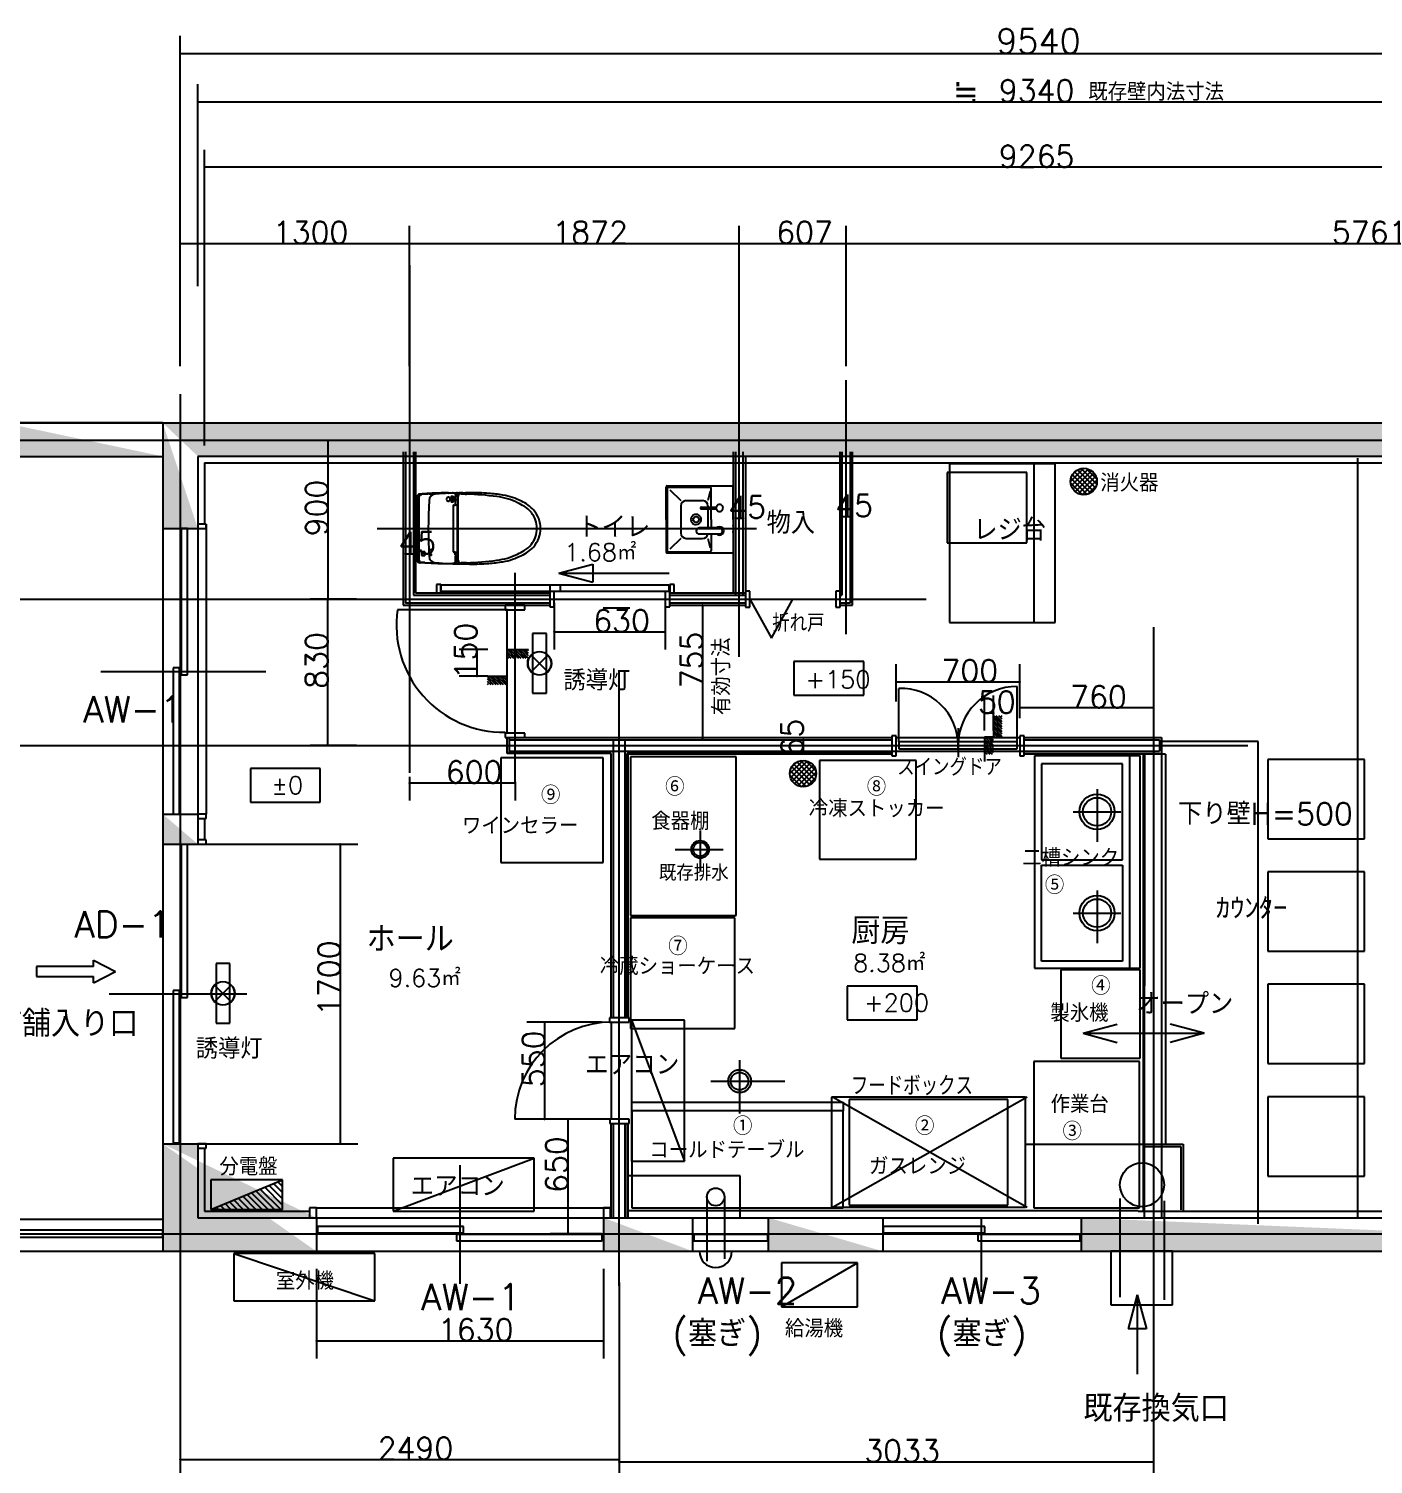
# Model space of a CAD drawing. Extents: x -22351 to 30820, y -9 to 16424.
# Drawn here: x 6599 to 14229, y 5589 to 13733 of the extents above; entities that cross this region are included whole.
import ezdxf

# ---------------------------------------------------------------- set-up
doc = ezdxf.new("R2010")
doc.units = 0
doc.header["$LTSCALE"] = 50
doc.header["$MEASUREMENT"] = 0
doc.layers.get('0').update_dxf_attribs({"linetype": 'CONTINUOUS'})
doc.styles.get("Standard").update_dxf_attribs({"font": 'txt', "bigfont": 'bigfont.shx'})

msp = doc.modelspace()

# ---------------------------------------------------------------- linework, layer by layer
at = {"linetype": 'ByBlock'}
for p, q in [((7459, 11894), (7459, 13693.4)), ((7459, 13593.4), (16999, 13593.4)), ((7559, 12273), (7559, 13419)), ((7559, 13319), (16899, 13319)), ((7596.5, 11369.8), (7596.5, 13047)), ((16861.5, 12947), (7596.5, 12947)), ((7459, 11819.8), (7459, 12615.5)), ((8759, 11819.8), (8759, 12615.5)), ((8759, 11819.8), (8759, 12615.5)), ((10631, 11819.8), (10631, 12615.5)), ((10631, 11819.8), (10631, 12615.5)), ((11238, 11819.8), (11238, 12615.5)), ((11238, 11819.8), (11238, 12615.5)), ((7459, 12515.5), (8759, 12515.5)), ((8759, 12515.5), (10631, 12515.5)), ((10631, 12515.5), (11238, 12515.5)), ((11238, 12515.5), (16999, 12515.5)), ((8759, 12391.1), (8759, 9511.6)), ((10631, 10170), (10631, 12413.9)), ((11238, 10298.9), (11238, 11739.1)), ((7459, 11660.7), (7459, 6157.9)), ((7359, 11497.3), (6459, 11497.3)), ((6459, 11497.3), (17099, 11497.3)), ((7359, 11497.3), (7359, 9107.3)), ((19145, 11397.3), (4500, 11397.3)), ((8295.3, 11397.3), (8295.3, 10497.3)), ((8724, 11332.3), (8724, 10462.3)), ((8736.5, 11332.3), (8736.5, 10474.8)), ((8781.5, 11332.3), (8781.5, 10519.3)), ((8794, 11332.3), (8794, 10532.3)), ((10596, 11332.3), (10596, 10532.3)), ((10608.5, 11332.3), (10608.5, 10519.8)), ((10653.5, 10519.8), (10653.5, 11332.3)), ((11203, 10532.3), (11203, 11332.3)), ((11215.5, 10519.8), (11215.5, 11332.3)), ((11260.5, 11332.3), (11260.5, 10474.8)), ((11273, 10462.3), (11273, 11332.3)), ((6459, 11307.3), (7359, 11307.3)), ((16899, 11307.3), (7559, 11307.3)), ((7559, 11307.3), (7559, 9107.3)), ((7596.5, 11269.8), (16861.5, 11269.8)), ((7596.5, 11269.8), (7596.5, 10923.2)), ((10666, 11309.2), (10666, 10532.3)), ((12423, 11264.4), (11823, 11264.4)), ((11823, 11264.4), (11823, 10364.4)), ((12303, 11264.4), (12303, 10364.4)), ((12423, 10364.4), (12423, 11264.4)), ((12510.6, 11164.3), (12585.7, 11239.4)), ((14138.9, 11297.3), (14138.9, 6987.3)), ((12263.4, 11216.6), (11810.1, 11216.6)), ((11810.1, 11216.6), (11810.1, 10816.6)), ((12263.4, 10816.6), (12263.4, 11216.6)), ((12604.1, 11091.7), (12512.9, 11182.9)), ((12514.6, 11140), (12609.9, 11235.3)), ((12624, 11100), (12521.2, 11202.9)), ((12521.6, 11203.6), (12546.3, 11228.3)), ((12524.2, 11121.3), (12628.6, 11225.8)), ((12639.8, 11112.6), (12533.7, 11218.6)), ((12537.7, 11106.6), (12643.3, 11212.2)), ((12651.7, 11129), (12550.1, 11230.5)), ((12555.2, 11095.8), (12654.1, 11194.7)), ((12659.1, 11149.8), (12571, 11238)), ((12577.5, 11089.8), (12660.1, 11172.4)), ((12659.3, 11177.9), (12599, 11238.2)), ((8803.5, 11078.6), (8803.5, 11042)), ((8816.4, 11093.4), (8817.5, 11093.5)), ((8823.9, 11091.8), (8825.7, 11091.3)), ((8900.4, 11094.2), (8829.9, 11091.2)), ((8871.9, 11096.9), (8871.9, 11094.9)), ((8872.2, 11094.8), (8872.2, 11096.4)), ((8900.4, 11094.2), (8907.7, 11094.5)), ((8907.7, 11094.5), (8927, 11095.7)), ((8981.6, 11099.3), (8981.6, 11100.1)), ((8981.9, 11100.7), (9001.5, 11100.9)), ((8981.9, 11100.7), (8981.9, 11099.4)), ((8995.2, 11077.7), (8995.2, 11051.3)), ((9007.2, 11079.1), (8996.6, 11079.1)), ((9001.9, 11100.4), (9001.9, 11100.2)), ((9002.1, 11100.2), (9002.1, 11100.7)), ((9002.6, 11100.9), (9004.1, 11100.9)), ((9006.9, 11100.2), (9003.4, 11100.2)), ((9004.1, 11100.9), (9009.4, 11101)), ((9006.9, 11100.2), (9028.8, 11100.2)), ((9008.6, 11051.3), (9008.6, 11077.7)), ((9009.4, 11101), (9017.9, 11101)), ((9017.9, 11101), (9021, 11101)), ((9030.8, 11088.4), (9018.4, 11088.6)), ((9018.4, 11064.5), (9018.4, 11079.5)), ((9021, 11101), (9029.4, 11101)), ((9025.2, 11082), (9031.4, 11082.2)), ((9029.4, 11101), (9032.5, 11101)), ((9031.2, 11100.4), (9036.8, 11100.5)), ((9031.3, 11080.1), (9031.3, 11081.3)), ((9031.3, 11064.2), (9031.3, 11080.1)), ((9032.5, 11101), (9040.9, 11101)), ((9034.9, 10717), (9034.9, 11080.1)), ((9049.4, 11100.6), (9039.6, 11100.4)), ((9044, 11101), (9040.9, 11101)), ((9044, 11101), (9052.4, 11101)), ((9049.4, 11100.6), (9066.9, 11100.8)), ((9062.9, 11101), (9052.4, 11101)), ((9062.9, 11101), (9078, 11101)), ((9066.9, 11100.8), (9076.6, 11100.8)), ((9100.7, 11101), (9076.6, 11100.8)), ((10216, 10949.1), (10216, 11133.1)), ((10222, 11139.1), (10386, 11139.1)), ((10222, 11127.6), (10222, 10949.1)), ((10227.5, 11133.1), (10386, 11133.1)), ((10237, 11118.2), (10299.6, 11056.1)), ((10386, 11139.1), (10596, 11139.1)), ((10386, 11133.1), (10465.5, 11133.1)), ((10465.5, 11109.6), (10453, 11056.1)), ((10471, 11019.4), (10471, 11127.6)), ((10596, 10949.1), (10596, 11139.1)), ((12577.7, 11089.8), (12511, 11156.5)), ((12609.2, 11093.2), (12656.7, 11140.7)), ((8803.5, 11028), (8803.5, 10718.5)), ((8804.2, 11040), (8805.2, 11040)), ((8805.2, 11030), (8804.2, 11030)), ((8813.2, 11076.3), (8813.2, 10720.8)), ((8996.6, 11049.9), (9007.2, 11049.9)), ((9008.7, 10765.9), (9008.7, 11029.7)), ((9010.2, 11031.2), (9019.2, 11031.2)), ((9018.4, 11061.5), (9018.4, 11057.5)), ((9020.3, 11053.3), (9019.2, 11031.2)), ((9025.7, 11031.2), (9019.2, 11031.2)), ((9019.4, 11056.5), (9019.6, 11056.5)), ((9019.7, 11062.1), (9021.8, 11062.1)), ((9020.5, 11040), (9020.5, 11053.5)), ((9020.6, 11063.1), (9020.9, 11063)), ((9021.4, 11039.5), (9021, 11039.5)), ((9021.2, 11063), (9023.3, 11063)), ((9021.8, 11062.1), (9026.2, 11062.2)), ((9022, 11033), (9022, 11039)), ((9022.7, 11032.5), (9029.1, 11032.4)), ((9023.3, 11063), (9024.5, 11063)), ((9024.2, 11063.1), (9024.9, 11063.1)), ((9024.5, 11062.1), (9024.5, 11063.1)), ((9024.9, 11063.1), (9026.2, 11063.1)), ((9025.7, 11032.4), (9025.7, 11031)), ((9026.6, 11031), (9026, 11031)), ((9026.2, 11063.1), (9029.8, 11063.1)), ((9030.4, 11062.2), (9026.2, 11062.2)), ((9029.3, 11031), (9026.6, 11031)), ((9030.1, 11032.4), (9029.1, 11032.4)), ((9031.9, 11031), (9029.3, 11031)), ((9029.8, 11063.1), (9031.1, 11063.1)), ((9031.9, 10765.2), (9031.9, 11030.4)), ((10299.6, 11026.1), (10299.6, 10949.1)), ((10329.6, 11056.1), (10386, 11056.1)), ((10386, 11056.1), (10423, 11056.1)), ((10410, 11015.5), (10409.9, 11014.1)), ((10409.9, 11014.1), (10410, 11012.8)), ((10410.5, 11016.8), (10410, 11015.5)), ((10410, 11012.8), (10410.5, 11011.5)), ((10411.1, 11017.8), (10410.5, 11016.8)), ((10410.5, 11011.5), (10411.1, 11010.4)), ((10412, 11018.7), (10411.1, 11017.8)), ((10411.1, 11010.4), (10412, 11009.6)), ((10413.1, 11019.2), (10412, 11018.7)), ((10412, 11009.6), (10413.1, 11009.1)), ((10414.2, 11019.4), (10413.1, 11019.2)), ((10413.1, 11009.1), (10414.2, 11008.9)), ((10414.2, 11019.4), (10489.5, 11019.4)), ((10414.2, 11008.9), (10489.5, 11008.9)), ((10453, 11026.1), (10453, 11019.4)), ((10453, 11008.9), (10453, 10949.1)), ((10471, 10949.1), (10471, 11008.9)), ((10489.5, 11019.4), (10499.6, 11019.4)), ((10489.5, 11008.9), (10499.6, 11008.9)), ((7606.5, 10923.2), (7559, 10923.2)), ((7559, 10923.2), (7559, 10898.2)), ((7606.5, 10898.2), (7606.5, 10923.2)), ((7606.5, 10923.2), (7606.5, 9277.1)), ((8794, 10929.3), (8794, 10822.4)), ((10216, 10949.1), (10216, 10765.1)), ((10222, 10949.1), (10222, 10770.6)), ((10299.6, 10949.1), (10299.6, 10872.1)), ((10453, 10949.1), (10453, 10901.1)), ((10471, 10949.1), (10471, 10901.1)), ((10598.4, 10915), (10593.6, 10910.3)), ((10598.4, 10910.3), (10593.6, 10915)), ((10596, 10949.1), (10596, 10759.1)), ((10608.5, 10957.4), (10653.5, 10957.4)), ((11215.5, 10965.7), (11260.5, 10965.7)), ((7359, 10897.3), (7559, 10897.3)), ((7499, 10897.3), (7464, 10897.3)), ((7464, 10897.3), (7464, 10067.3)), ((7499, 10067.3), (7499, 10897.3)), ((7559, 10898.2), (7606.5, 10898.2)), ((8577, 10898.5), (10729.3, 10898.5)), ((8772.1, 10898.5), (9194.3, 10898.5)), ((10299.6, 10842.1), (10237, 10780)), ((10329.6, 10842.1), (10386, 10842.1)), ((10386, 10842.1), (10423, 10842.1)), ((10498.1, 10901.1), (10404, 10901.1)), ((10404, 10867.1), (10502.1, 10867.1)), ((10453, 10842.1), (10465.5, 10788.6)), ((10471, 10867.1), (10471, 10770.6)), ((10502.1, 10901.1), (10498.3, 10901.1)), ((10519, 10901.1), (10502.1, 10901.1)), ((10502.1, 10867.1), (10519, 10867.1)), ((10599.3, 10879.3), (10592.7, 10879.3)), ((10596, 10876), (10596, 10882.6)), ((8736.5, 10754.9), (8781.5, 10754.9)), ((8827.8, 10762.5), (8827.8, 10747.5)), ((8845, 10765.7), (8830.9, 10765.7)), ((8847.3, 10762.5), (8847.3, 10747.4)), ((9019.2, 10764.4), (9010.2, 10764.4)), ((9019.2, 10764.4), (9024.7, 10764.4)), ((9019.6, 10747.9), (9019.2, 10764.4)), ((9020.3, 10756), (9020.3, 10754)), ((9022.7, 10756.5), (9020.8, 10756.5)), ((9022, 10753.5), (9020.8, 10753.5)), ((9021.3, 10753), (9021.3, 10744.5)), ((9022.7, 10762.6), (9022.7, 10754.2)), ((9023.4, 10763.1), (9027.2, 10763.2)), ((9024.6, 10764.5), (9024.6, 10764.6)), ((9024.7, 10764.6), (9024.7, 10763.1)), ((9024.7, 10764.6), (9024.9, 10764.6)), ((9024.9, 10764.6), (9031.9, 10764.6)), ((9029.2, 10763.2), (9027.2, 10763.2)), ((9029.2, 10763.2), (9030.1, 10763.2)), ((10222, 10759.1), (10386, 10759.1)), ((10227.5, 10765.1), (10386, 10765.1)), ((10386, 10765.1), (10465.5, 10765.1)), ((10386, 10759.1), (10596, 10759.1)), ((11810.1, 10816.6), (12263.4, 10816.6)), ((8846.6, 10701.7), (8817.5, 10703.6)), ((8846.7, 10705.2), (8829.9, 10705.9)), ((8830.9, 10744.4), (8845.2, 10744.4)), ((8881.6, 10699.7), (8846.6, 10701.7)), ((8846.7, 10705.2), (8907.7, 10702.6)), ((8871.2, 10703.2), (8871.2, 10703.2)), ((8920.7, 10698), (8881.6, 10699.7)), ((8927, 10701.4), (8907.7, 10702.6)), ((8962.4, 10696.8), (8920.7, 10698)), ((9004.8, 10696.2), (8962.4, 10696.8)), ((9024.4, 10698.6), (9002.9, 10698.9)), ((9053.3, 10696.1), (9004.8, 10696.2)), ((9018.4, 10717.6), (9018.4, 10718.1)), ((9018.4, 10708.5), (9030.8, 10708.6)), ((9020, 10719), (9019.4, 10719)), ((9020.4, 10720.5), (9020.5, 10741.5)), ((9027.9, 10743.9), (9021.8, 10744)), ((9022.9, 10743.9), (9022.9, 10744)), ((9022.9, 10743.9), (9022.9, 10743)), ((9031.1, 10742.9), (9024.2, 10743)), ((9031.4, 10714.9), (9025.2, 10715.1)), ((9027.9, 10743.9), (9030.4, 10743.9)), ((9031.2, 10696.7), (9036.7, 10696.6)), ((9031.3, 10717), (9031.3, 10741.9)), ((9037.8, 10696.6), (9036.8, 10696.6)), ((9093, 10696.2), (9039.6, 10696.7)), ((9085.2, 10696.1), (9053.3, 10696.1)), ((9606.6, 10644.5), (9799.8, 10696.3)), ((9799.8, 10696.3), (9799.8, 10592.8)), ((9359, 9449.9), (9359, 10646.8)), ((9606.6, 10644.5), (9799.8, 10592.8)), ((9606.6, 10644.5), (9606.6, 10644.5)), ((9606.6, 10644.5), (10232.3, 10644.5)), ((8781.5, 10519.8), (9556, 10519.8)), ((8794, 10532.3), (9556, 10532.3)), ((8938.1, 10580.3), (8913.1, 10580.3)), ((8913.1, 10580.3), (8913.1, 10532.3)), ((8913.1, 10532.3), (8938.1, 10532.3)), ((8938.1, 10532.3), (8938.1, 10580.3)), ((9615.7, 10577.3), (8938.1, 10577.3)), ((8938.1, 10577.3), (8938.1, 10542.3)), ((8938.1, 10542.3), (9615.7, 10542.3)), ((10233.6, 10577.3), (9556, 10577.3)), ((9556, 10577.3), (9556, 10542.3)), ((9556, 10542.3), (10233.6, 10542.3)), ((9581, 10540.3), (9556, 10540.3)), ((9556, 10540.3), (9556, 10454.3)), ((9581, 10454.3), (9581, 10540.3)), ((9615.7, 10542.3), (9615.7, 10577.3)), ((10236, 10540.3), (10211, 10540.3)), ((10211, 10540.3), (10211, 10454.3)), ((10233.6, 10542.3), (10233.6, 10577.3)), ((10261, 10580.3), (10236, 10580.3)), ((10236, 10580.3), (10236, 10532.3)), ((10236, 10454.3), (10236, 10540.3)), ((10236, 10532.3), (10261, 10532.3)), ((10236, 10532.3), (10666, 10532.3)), ((10236, 10519.8), (10666, 10519.8)), ((10261, 10532.3), (10261, 10580.3)), ((10691, 10542.3), (10666, 10542.3)), ((10666, 10542.3), (10666, 10452.3)), ((10691, 10452.3), (10691, 10542.3)), ((11203, 10542.3), (11178, 10542.3)), ((11178, 10542.3), (11178, 10452.3)), ((11203, 10452.3), (11203, 10542.3)), ((11203, 10519.8), (11213.6, 10519.8)), ((5422.8, 10497.3), (10631, 10497.3)), ((8458.3, 10497.3), (8195.3, 10497.3)), ((8295.3, 9667.3), (8295.3, 10497.3)), ((9315.3, 10437.3), (8691.3, 10437.3)), ((9303.1, 10437.3), (8692, 10437.3)), ((8724, 10462.3), (9556, 10462.3)), ((9556, 10474.8), (8736.5, 10474.8)), ((9414.9, 10462.3), (9303.1, 10462.3)), ((9303.1, 10462.3), (9303.1, 10437.3)), ((9303.1, 10437.3), (9414.9, 10437.3)), ((9313.1, 9737.3), (9313.1, 10437.3)), ((9414.9, 10437.3), (9414.9, 10462.3)), ((9556, 10454.3), (9581, 10454.3)), ((9581, 10475.4), (9581, 10211.9)), ((9859, 10447.3), (10009, 10447.3)), ((10211, 10475.4), (10211, 10211.9)), ((10211, 10454.3), (10236, 10454.3)), ((10666, 10474.8), (10236, 10474.8)), ((10236, 10462.3), (10666, 10462.3)), ((10423, 10462.3), (10423, 9707.3)), ((10631, 10497.3), (11690.5, 10497.3)), ((10666, 10452.3), (10691, 10452.3)), ((10691, 10497.3), (10812.8, 10276.4)), ((10812.8, 10276.4), (10934.5, 10497.3)), ((11178, 10452.3), (11203, 10452.3)), ((11259.5, 10474.8), (11203, 10474.8)), ((11203, 10462.3), (11273, 10462.3)), ((11823, 10364.4), (12423, 10364.4)), ((9536.5, 10302.6), (9458.2, 10302.6)), ((9458.2, 10302.6), (9458.2, 9963)), ((9536.5, 9963), (9536.5, 10302.6)), ((9581, 10311.9), (10211, 10311.9)), ((12982, 10338.1), (12982, 5717.7)), ((9203.1, 10211), (9041.5, 10211)), ((9141.5, 10211), (9141.5, 10061)), ((9313.1, 10211), (9435.6, 10211)), ((9351, 10161), (9313.1, 10198.9)), ((9336.9, 10161), (9313.1, 10184.8)), ((9365.2, 10161), (9315.2, 10211)), ((9379.3, 10161), (9329.3, 10211)), ((9393.4, 10161), (9343.4, 10211)), ((9407.6, 10161), (9357.6, 10211)), ((9421.7, 10161), (9371.7, 10211)), ((9435.6, 10161.3), (9385.9, 10211)), ((9435.6, 10175.4), (9400, 10211)), ((9435.6, 10189.6), (9414.2, 10211)), ((9435.6, 10203.7), (9428.3, 10211)), ((7454, 10107.3), (7419, 10107.3)), ((7419, 10107.3), (7419, 9277.3)), ((7454, 9277.3), (7454, 10107.3)), ((9322.7, 10161), (9313.1, 10170.6)), ((9450, 10180.2), (9544.8, 10085.4)), ((9544.8, 10180.2), (9450, 10085.4)), ((11337, 10143.7), (10940.9, 10143.7)), ((10940.9, 10143.7), (10940.9, 9953.1)), ((11337, 9953.1), (11337, 10143.7)), ((11522, 9915.7), (11522, 10128.1)), ((12222, 9915.7), (12222, 10128.1)), ((7007.7, 10087.3), (7944.1, 10087.3)), ((7464, 10067.3), (7499, 10067.3)), ((9203.1, 10061), (9041.5, 10061)), ((9202.7, 10061), (9313.1, 10061)), ((9250.6, 10011), (9202.7, 10058.9)), ((9236.5, 10011), (9202.7, 10044.7)), ((9222.3, 10011), (9202.7, 10030.6)), ((9264.7, 10011), (9214.7, 10061)), ((9278.9, 10011), (9228.9, 10061)), ((9293, 10011), (9243, 10061)), ((9307.2, 10011), (9257.2, 10061)), ((9313.1, 10019.2), (9271.3, 10061)), ((9313.1, 10033.4), (9285.5, 10061)), ((9313.1, 10047.5), (9299.6, 10061)), ((9949, 6601.5), (9949, 10091.6)), ((11522, 10028.1), (12222, 10028.1)), ((9208.2, 10011), (9202.7, 10016.4)), ((9458.2, 9963), (9536.5, 9963)), ((10940.9, 9953.1), (11337, 9953.1)), ((11537, 9687.3), (11537, 9990.4)), ((12022.7, 9752.1), (12022.7, 9950.7)), ((12072.7, 9752.1), (12072.7, 9950.7)), ((12207, 9681.8), (12207, 10001.9)), ((12222, 9822.3), (12222, 9980.4)), ((12982, 9880.4), (12222, 9880.4)), ((12072.7, 9850.7), (12022.7, 9850.7)), ((12072.7, 9835.2), (12072.7, 9713.5)), ((12122.7, 9773.2), (12072.7, 9823.2)), ((12122.7, 9759), (12072.7, 9809)), ((12122.7, 9744.9), (12072.7, 9794.9)), ((12122.7, 9730.7), (12072.7, 9780.7)), ((12122.7, 9787.3), (12074.8, 9835.2)), ((12122.7, 9801.4), (12089, 9835.2)), ((12122.7, 9815.6), (12103.1, 9835.2)), ((12122.7, 9829.7), (12117.2, 9835.2)), ((9414.9, 9737.3), (9303.1, 9737.3)), ((9303.1, 9737.3), (9303.1, 9712.3)), ((9303.1, 9712.3), (9414.9, 9712.3)), ((9313.1, 9622.3), (9313.1, 9712.3)), ((9313.1, 9712.3), (11497, 9712.3)), ((9325.6, 9712.3), (9325.6, 9622.3)), ((9325.6, 9699.8), (11497, 9699.8)), ((9414.9, 9712.3), (9414.9, 9737.3)), ((9916.5, 8122.3), (9916.5, 9699.8)), ((9981.5, 9699.8), (9981.5, 8122.3)), ((10993.8, 9699.8), (10993.8, 9634.8)), ((11522, 9722.3), (11497, 9722.3)), ((11497, 9722.3), (11497, 9608.3)), ((11522, 9608.3), (11522, 9722.3)), ((11522, 9712.3), (12222, 9712.3)), ((11872, 9765.6), (11872.5, 9601.6)), ((12072.7, 9713.5), (12022.7, 9713.5)), ((12022.7, 9713.5), (12022.7, 9576.8)), ((12072.7, 9653.5), (12022.7, 9703.5)), ((12072.7, 9667.6), (12026.7, 9713.5)), ((12072.7, 9681.7), (12040.9, 9713.5)), ((12072.7, 9695.9), (12055, 9713.5)), ((12072.7, 9710), (12069.2, 9713.5)), ((12122.7, 9716.6), (12072.7, 9766.6)), ((12111.6, 9713.5), (12072.7, 9752.5)), ((12097.4, 9713.5), (12072.7, 9738.3)), ((12083.3, 9713.5), (12072.7, 9724.2)), ((12247, 9722.3), (12222, 9722.3)), ((12222, 9722.3), (12222, 9608.3)), ((12247, 9608.3), (12247, 9722.3)), ((12247, 9712.3), (13027, 9712.3)), ((12247, 9699.8), (13014.5, 9699.8)), ((13014.5, 9699.8), (13014.5, 9634.8)), ((13027, 9712.3), (13027, 9618.3)), ((5359.6, 9667.3), (13516.4, 9667.3)), ((8458.3, 9667.3), (8195.3, 9667.3)), ((9904, 9622.3), (9313.1, 9622.3)), ((9325.6, 9634.8), (13014.5, 9634.8)), ((9904, 8122.3), (9904, 9622.3)), ((9994, 8122.3), (9994, 9622.3)), ((11497, 9622.3), (9994, 9622.3)), ((9998, 9618.3), (9998, 8122.3)), ((11497, 9618.3), (9998, 9618.3)), ((11872, 9687.3), (11537, 9687.3)), ((11537, 9687.3), (11537, 9647.3)), ((11537, 9647.3), (11872, 9647.3)), ((11872, 9647.3), (11872, 9687.3)), ((12207, 9687.3), (11872, 9687.3)), ((11872, 9687.3), (11872, 9647.3)), ((11872, 9647.3), (12207, 9647.3)), ((12072.7, 9639.3), (12022.7, 9689.3)), ((12072.7, 9625.2), (12022.7, 9675.2)), ((12068.6, 9615.1), (12022.7, 9661)), ((12054.4, 9615.1), (12022.7, 9646.9)), ((12040.3, 9615.1), (12022.7, 9632.7)), ((12026.1, 9615.1), (12022.7, 9618.6)), ((12207, 9647.3), (12207, 9687.3)), ((12247, 9622.3), (13027, 9622.3)), ((13049.7, 9618.3), (12247, 9618.3)), ((12923, 9618.3), (12923, 7024.8)), ((12931, 6987.3), (12933, 9618.3)), ((13575, 9689), (13027, 9689)), ((13027, 9618.3), (13027, 6987.3)), ((13049.7, 9618.3), (13049.7, 7404.8)), ((13575, 6952.3), (13575, 9689)), ((8252.6, 9536.9), (7856.4, 9536.9)), ((7856.4, 9536.9), (7856.4, 9346.3)), ((8252.6, 9346.3), (8252.6, 9536.9)), ((9858, 9597.4), (9278, 9597.4)), ((9278, 9597.4), (9278, 9002.4)), ((9858, 9002.4), (9858, 9597.4)), ((10613, 9603.3), (10013, 9603.3)), ((10013, 9603.3), (10013, 8703.3)), ((10613, 8703.3), (10613, 9603.3)), ((10917.7, 9507.2), (10992.8, 9582.3)), ((10921.7, 9483), (11017, 9578.2)), ((11031.2, 9442.9), (10928.3, 9545.8)), ((10928.8, 9546.6), (10953.4, 9571.2)), ((10931.3, 9464.2), (11035.8, 9568.7)), ((11046.9, 9455.5), (10940.9, 9561.5)), ((10944.9, 9449.5), (11050.5, 9555.1)), ((11058.8, 9471.9), (10957.3, 9573.4)), ((10962.3, 9438.7), (11061.3, 9537.6)), ((11066.2, 9492.7), (10978.1, 9580.9)), ((11066.5, 9520.8), (11006.2, 9581.1)), ((11634.2, 9581.1), (11085.2, 9581.1)), ((11085.2, 9581.1), (11085.2, 9021.1)), ((11497, 9608.3), (11522, 9608.3)), ((11634.2, 9021.1), (11634.2, 9581.1)), ((12222, 9608.3), (12247, 9608.3)), ((12905.9, 9608.3), (12305.9, 9608.3)), ((12305.9, 9608.3), (12305.9, 8403.3)), ((12805.9, 9563.3), (12345.9, 9563.3)), ((12345.9, 9563.3), (12345.9, 9018.3)), ((12805.9, 9018.3), (12805.9, 9563.3)), ((12845.9, 9608.3), (12845.9, 8403.3)), ((12905.9, 8403.3), (12905.9, 9608.3)), ((14179.4, 9588.2), (13629.4, 9588.2)), ((13629.4, 9588.2), (13629.4, 9138.2)), ((14179.4, 9138.2), (14179.4, 9588.2)), ((8759, 9489.8), (8759, 9354)), ((9359, 9454), (8759, 9454)), ((9359, 9461), (9359, 9354)), ((10984.8, 9432.7), (10918.1, 9499.4)), ((11011.2, 9434.6), (10920, 9525.8)), ((10984.7, 9432.7), (11067.2, 9515.3)), ((11016.3, 9436.1), (11063.9, 9483.6)), ((12660.9, 9419.2), (12660.9, 9120.3)), ((7856.4, 9346.3), (8252.6, 9346.3)), ((12525.9, 9290.8), (12795.7, 9290.8)), ((7359, 9277.3), (7559, 9277.3)), ((7419, 9277.3), (7454, 9277.3)), ((7606.5, 9277.1), (7559, 9277.1)), ((7559, 9277.1), (7559, 9252.1)), ((7559, 9252.1), (7606.5, 9252.1)), ((7596.5, 9252.1), (7596.5, 9132.5)), ((7606.5, 9252.1), (7606.5, 9277.1)), ((7606.5, 9132.5), (7559, 9132.5)), ((7559, 9132.5), (7559, 9107.5)), ((7606.5, 9107.5), (7606.5, 9132.5)), ((10409, 9183.9), (10409, 8952.3)), ((13629.4, 9138.2), (14179.4, 9138.2)), ((7359, 9107.3), (7559, 9107.3)), ((7359, 9107.3), (7359, 7407.3)), ((7499, 9105), (7464, 9105)), ((7464, 9105), (7464, 8237.3)), ((7499, 8237.3), (7499, 9105)), ((7559, 9107.5), (7606.5, 9107.5)), ((7559, 9107.3), (8466.2, 9107.3)), ((8366.2, 9107.3), (8366.2, 7407.3)), ((10266.4, 9077.3), (10539.9, 9077.3)), ((9278, 9002.4), (9858, 9002.4)), ((11085.2, 9021.1), (11634.2, 9021.1)), ((12345.9, 9018.3), (12805.9, 9018.3)), ((12345.9, 8988.3), (12805.9, 8988.3)), ((12345.9, 8443.3), (12345.9, 8988.3)), ((12805.9, 8988.3), (12805.9, 8443.3)), ((14179.4, 8950.2), (13629.4, 8950.2)), ((13629.4, 8950.2), (13629.4, 8500.2)), ((14179.4, 8500.2), (14179.4, 8950.2)), ((12660.9, 8844.2), (12660.9, 8545.3)), ((12525.9, 8715.8), (12795.7, 8715.8)), ((10013, 8703.3), (10613, 8703.3)), ((10606, 8688.3), (10013, 8688.3)), ((10013, 8688.3), (10013, 8062.3)), ((10606, 8062.3), (10606, 8688.3)), ((13629.4, 8500.2), (14179.4, 8500.2)), ((6967.1, 8412.8), (6642.8, 8412.8)), ((6642.8, 8412.8), (6642.8, 8356.5)), ((6966.1, 8448.9), (7091.6, 8384.6)), ((6966.1, 8412.8), (6966.1, 8448.9)), ((7740.1, 8430.5), (7661.9, 8430.5)), ((7661.9, 8430.5), (7661.9, 8090.9)), ((7740.1, 8090.9), (7740.1, 8430.5)), ((12305.9, 8403.3), (12905.9, 8403.3)), ((12805.9, 8443.3), (12345.9, 8443.3)), ((12904.8, 8393.3), (12454.8, 8393.3)), ((12454.8, 8393.3), (12454.8, 7893.3)), ((12904.8, 7893.3), (12904.8, 8393.3)), ((6642.8, 8356.5), (6966.1, 8356.5)), ((6966.1, 8320.4), (7091.6, 8384.6)), ((6966.1, 8320.4), (6966.1, 8356.5)), ((7653.6, 8308.1), (7748.4, 8213.3)), ((7748.4, 8308.1), (7653.6, 8213.3)), ((14179.4, 8312.2), (13629.4, 8312.2)), ((13629.4, 8312.2), (13629.4, 7862.2)), ((14179.4, 7862.2), (14179.4, 8312.2)), ((7054.7, 8257.3), (7836.6, 8257.3)), ((7454, 8277.3), (7419, 8277.3)), ((7419, 8277.3), (7419, 7411.9)), ((7454, 7411.9), (7454, 8277.3)), ((7464, 8237.3), (7499, 8237.3)), ((11639.7, 8300.7), (11243.6, 8300.7)), ((11243.6, 8300.7), (11243.6, 8110.1)), ((11639.7, 8110.1), (11639.7, 8300.7)), ((7661.9, 8090.9), (7740.1, 8090.9)), ((9849, 8097.3), (9426.2, 8097.3)), ((9526.2, 8097.3), (9526.2, 7547.3)), ((10005.5, 8122.3), (9894, 8122.3)), ((9894, 8122.3), (9894, 8097.3)), ((9894, 8097.3), (10005.5, 8097.3)), ((9906.5, 7547.3), (9906.5, 8097.3)), ((10005.5, 8097.3), (10005.5, 8122.3)), ((10020, 8108.1), (10020, 7308.1)), ((10320, 8108.1), (10020, 8108.1)), ((10020, 8108.1), (10320, 7308.1)), ((10320, 7308.1), (10320, 8108.1)), ((11243.6, 8110.1), (11639.7, 8110.1)), ((12582.1, 8034.6), (12775.3, 8086.3)), ((13268.3, 8034.6), (13075.1, 8086.3)), ((10013, 8062.3), (10606, 8062.3)), ((12582.1, 8034.6), (12775.3, 7982.8)), ((12582.1, 8034.6), (12582.1, 8034.6)), ((12582.1, 8034.6), (13268.3, 8034.6)), ((13268.3, 8034.6), (13075.1, 7982.8)), ((13268.3, 8034.6), (13268.3, 8034.6)), ((10632.5, 7881), (10632.5, 7579.4)), ((12901.6, 7873.8), (12301.6, 7873.8)), ((12301.6, 7873.8), (12301.6, 7043.8)), ((12454.8, 7893.3), (12904.8, 7893.3)), ((12901.6, 7043.8), (12901.6, 7873.8)), ((13629.4, 7862.2), (14179.4, 7862.2)), ((10469.3, 7762.5), (10889.5, 7762.5)), ((12255, 7671), (11155, 7671)), ((11155, 7671), (11155, 7048.2)), ((11164, 7671), (12264, 7048.2)), ((12264, 7671), (11164, 7048.2)), ((12155, 7658.8), (11255, 7658.8)), ((11255, 7658.8), (11255, 7058.8)), ((12155, 7058.8), (12155, 7658.8)), ((12255, 7048.2), (12255, 7671)), ((14179.4, 7674.2), (13629.4, 7674.2)), ((13629.4, 7674.2), (13629.4, 7224.2)), ((14179.4, 7224.2), (14179.4, 7674.2)), ((10021.1, 7593.8), (10021.1, 7643.8)), ((10021.1, 7643.8), (11221.1, 7643.8)), ((11221.1, 7593.8), (10021.1, 7593.8)), ((10021.1, 7593.8), (10021.1, 7043.8)), ((11221.1, 7643.8), (11221.1, 7593.8)), ((11221.1, 7043.8), (11221.1, 7593.8)), ((9906.5, 7547.3), (9356.5, 7547.3)), ((9849, 7547.3), (9426.2, 7547.3)), ((9849, 7547.3), (9558, 7547.3)), ((9658, 7547.3), (9658, 6897.3)), ((10005.5, 7547.3), (9896.5, 7547.3)), ((9896.5, 7547.3), (9896.5, 7522.3)), ((9896.5, 7522.3), (10005.5, 7522.3)), ((9904, 6987.3), (9904, 7522.3)), ((9916.5, 6987.3), (9916.5, 7522.3)), ((9981.5, 7522.3), (9981.5, 6987.3)), ((9994, 7522.3), (9994, 6993.4)), ((9998, 7522.3), (9998, 6987.3)), ((10005.5, 7522.3), (10005.5, 7547.3)), ((7419, 7411.9), (7454, 7411.9)), ((10500, 7425), (10500, 7425)), ((10500, 7425), (10500, 7425)), ((10500, 7425), (10500, 7425)), ((10500, 7425), (10500, 7425)), ((10500, 7425), (10500, 7425)), ((10500, 7425), (10500, 7425)), ((10500, 7425), (10500, 7425)), ((10500, 7425), (10500, 7425)), ((10500, 7425), (10500, 7425)), ((10500, 7425), (10500, 7425)), ((10500, 7425), (10500, 7425)), ((10500, 7425), (10500, 7425)), ((10500, 7425), (10500, 7425)), ((10500, 7425), (10500, 7425)), ((10500, 7425), (10500, 7425)), ((10500, 7425), (10500, 7425)), ((10500, 7425), (10500, 7425)), ((10500, 7425), (10500, 7425)), ((10500, 7425), (10500, 7425)), ((10500, 7425), (10500, 7425)), ((10500, 7425), (10500, 7425)), ((10500, 7425), (10500, 7425)), ((10500, 7425), (10500, 7425)), ((10500, 7425), (10500, 7425)), ((10500, 7425), (10500, 7425)), ((10500, 7425), (10500, 7425)), ((10500, 7425), (10500, 7425)), ((10500, 7425), (10500, 7425)), ((10500, 7425), (10500, 7425)), ((10500, 7425), (10500, 7425)), ((10500, 7425), (10500, 7425)), ((10500, 7425), (10500, 7425)), ((10500, 7425), (10500, 7425)), ((7359, 7407.3), (7359, 6797.3)), ((7359, 7407.3), (7559, 7407.3)), ((7559, 7407.3), (8466.2, 7407.3)), ((7559, 7407.3), (7559, 6987.3)), ((7606.5, 7407.3), (7559, 7407.3)), ((7559, 7407.3), (7559, 7382.3)), ((7559, 7382.3), (7606.5, 7382.3)), ((7596.5, 7382.3), (7596.5, 7024.8)), ((7606.5, 7382.3), (7606.5, 7407.3)), ((12255, 7404.8), (13027, 7404.8)), ((12923, 7404.8), (13149.7, 7404.8)), ((12931.3, 7392.3), (13137.2, 7392.3)), ((13137.2, 7392.3), (13137.2, 7032.9)), ((13149.7, 7404.8), (13149.7, 7024.8)), ((9466.8, 7324.8), (8666.8, 7324.8)), ((8666.8, 7324.8), (8666.8, 7024.8)), ((8666.8, 7024.8), (9466.8, 7324.8)), ((9046, 7286.3), (9046, 6613.7)), ((9466.8, 7024.8), (9466.8, 7324.8)), ((10020, 7308.1), (10320, 7308.1)), ((8039.1, 7202.7), (7632.7, 7202.7)), ((7632.7, 7202.7), (7632.7, 7034.8)), ((7632.7, 7034.8), (8039.1, 7202.7)), ((8039.1, 7095.1), (7963, 7171.2)), ((8039.1, 7130.5), (7988, 7181.6)), ((8039.1, 7165.8), (8013, 7191.9)), ((8039.1, 7201.2), (8038.1, 7202.2)), ((8039.1, 7034.8), (8039.1, 7202.7)), ((10635.8, 7226), (9998, 7226)), ((10635.8, 6987.3), (10635.8, 7226)), ((13629.4, 7224.2), (14179.4, 7224.2)), ((7816.6, 7034.8), (7762.8, 7088.6)), ((7851.9, 7034.8), (7787.9, 7098.9)), ((7887.3, 7034.8), (7812.9, 7109.2)), ((7922.7, 7034.8), (7837.9, 7119.6)), ((7958, 7034.8), (7862.9, 7129.9)), ((7993.4, 7034.8), (7887.9, 7140.2)), ((8028.7, 7034.8), (7913, 7150.6)), ((8039.1, 7059.7), (7938, 7160.9)), ((10447, 7106), (10447, 6741.3)), ((10547, 7106), (10547, 6754.3)), ((12791.1, 7097.2), (12791.1, 6537.4)), ((7596.5, 7024.8), (8192.3, 7024.8)), ((7632.7, 7034.8), (8039.1, 7034.8)), ((7639.8, 7034.8), (7637.7, 7036.9)), ((7675.2, 7034.8), (7662.8, 7047.2)), ((7710.5, 7034.8), (7687.8, 7057.5)), ((7745.9, 7034.8), (7712.8, 7067.9)), ((7781.2, 7034.8), (7737.8, 7078.2)), ((8231, 7044.8), (8192.3, 7044.8)), ((8192.3, 7044.8), (8192.3, 6987.3)), ((8231, 6987.3), (8231, 7044.8)), ((8231, 7044.8), (9904, 7044.8)), ((8666.8, 7024.8), (9466.8, 7024.8)), ((9899.6, 7044.8), (9861, 7044.8)), ((9861, 7044.8), (9861, 6987.3)), ((9899.6, 6987.3), (9899.6, 7044.8)), ((9998, 7028.8), (12894, 7028.8)), ((10021.1, 7043.8), (11221.1, 7043.8)), ((11155, 7048.2), (12255, 7048.2)), ((11255, 7058.8), (12155, 7058.8)), ((12301.6, 7043.8), (12901.6, 7043.8)), ((12894, 7024.8), (16861.5, 7024.8)), ((13041.1, 7083.7), (13041.1, 6522.6)), ((7359, 6977.3), (4594, 6977.3)), ((7559, 6987.3), (16899, 6987.3)), ((8192.3, 6987.3), (8231, 6987.3)), ((8231, 6987.3), (8231, 6797.3)), ((9066, 6937.3), (8237.8, 6937.3)), ((8237.8, 6937.3), (8237.8, 6902.3)), ((9066, 6902.3), (9066, 6937.3)), ((9861, 6987.3), (9861, 6797.3)), ((9861, 6987.3), (9899.6, 6987.3)), ((10367, 6797.3), (10367, 6987.3)), ((10797, 6797.3), (10797, 6987.3)), ((11445, 6987.3), (11445, 6797.3)), ((12024.1, 6937.3), (11447.2, 6937.3)), ((11447.2, 6937.3), (11447.2, 6902.3)), ((12004.1, 6987.3), (12004.1, 6567.6)), ((12024.1, 6902.3), (12024.1, 6937.3)), ((12570, 6987.3), (12570, 6797.3)), ((4217.5, 6897.3), (19223.8, 6897.3)), ((7359, 6917.3), (4708.3, 6917.3)), ((4708.3, 6877.3), (7359, 6877.3)), ((7359, 6877.3), (7359, 6917.3)), ((8237.8, 6902.3), (9066, 6902.3)), ((9852.4, 6892.3), (9026, 6892.3)), ((9026, 6892.3), (9026, 6857.3)), ((9026, 6857.3), (9852.4, 6857.3)), ((9849, 6897.3), (9558, 6897.3)), ((9852.4, 6857.3), (9852.4, 6892.3)), ((10792.1, 6892.3), (10372.8, 6892.3)), ((10372.8, 6892.3), (10372.8, 6857.3)), ((10372.8, 6857.3), (10792.1, 6857.3)), ((10792.1, 6857.3), (10792.1, 6892.3)), ((11447.2, 6902.3), (12024.1, 6902.3)), ((12566.1, 6892.3), (11984.1, 6892.3)), ((11984.1, 6892.3), (11984.1, 6857.3)), ((11984.1, 6857.3), (12566.1, 6857.3)), ((12566.1, 6857.3), (12566.1, 6892.3)), ((4594, 6797.3), (7359, 6797.3)), ((7359, 6797.3), (17108.3, 6797.3)), ((7762.9, 6785.8), (7762.9, 6515.8)), ((8562.4, 6785.8), (7762.9, 6785.8)), ((7762.9, 6785.8), (8562.4, 6515.8)), ((8562.4, 6515.8), (8562.4, 6785.8)), ((13089.6, 6797.3), (12739.6, 6797.3)), ((12739.6, 6797.3), (12739.6, 6492.9)), ((13089.6, 6492.9), (13089.6, 6797.3)), ((8231, 6697.3), (8231, 6189.4)), ((9861, 6697.3), (9861, 6189.4)), ((11300.9, 6732.7), (10870.9, 6732.7)), ((10870.9, 6732.7), (10870.9, 6482.7)), ((10870.9, 6482.7), (11300.9, 6732.7)), ((11300.9, 6482.7), (11300.9, 6732.7)), ((9949, 6621.2), (9949, 5517)), ((7459, 6588.3), (7459, 5517)), ((7762.9, 6515.8), (8562.4, 6515.8)), ((12889, 6550.7), (12837.3, 6357.5)), ((12889, 6550.7), (12940.8, 6357.5)), ((12889, 6550.7), (12889, 6550.7)), ((12889, 6550.7), (12889, 6099.7)), ((9949, 6461.6), (9949, 5502)), ((10870.9, 6482.7), (11300.9, 6482.7)), ((12739.6, 6492.9), (13089.6, 6492.9)), ((12982, 6461.6), (12982, 5502)), ((12940.8, 6357.5), (12837.3, 6357.5)), ((8231, 6289.4), (9861, 6289.4)), ((7459, 5617), (9949, 5617)), ((9949, 5602), (12982, 5602))]:
    msp.add_line(p, q, dxfattribs=at)
for centre, radius in [((12585.6, 11164.4), 75), ((10386, 10949.1), 16.2), ((10596, 10912.6), 0.667), ((9497.4, 10132.8), 67), ((10992.7, 9507.3), 75), ((12660.9, 9290.8), 100), ((12660.9, 9290.8), 80), ((10409, 9077.3), 50), ((10409, 9077.3), 40), ((12660.9, 8715.8), 100), ((12660.9, 8715.8), 80), ((7701, 8260.7), 67), ((10632.5, 7762.5), 65), ((10632.5, 7762.5), 50), ((12916.1, 7175.1), 125), ((10497, 7106), 50)]:
    msp.add_circle(centre, radius, dxfattribs=at)
for centre, radius, start, end in [((8818.4, 11078.6), 14.9, 120.89602, 179.97249), ((8818.5, 11078.4), 15.1, 98.17021, 120.96042), ((8828.2, 11076.2), 15.1, 98.16169, 179.75422), ((8996.4, 8643.2), 2456.9, 92.9031, 94.17564), ((8796.9, 11002.1), 93.7, 73.22127, 77.2863), ((8826.8, 11097.2), 6.05, 259.42637, 270.97335), ((8827.6, 11144.8), 53.7, 269.23352, 272.40083), ((8910.2, 11054.6), 40, 93.70551, 177.10315), ((8872, 11094.9), 0.0285, 179.98143, 212.01041), ((8872, 11094.9), 0.0716, 217.08122, 251.50341), ((8872.3, 11095.7), 0.854, 249.06556, 267.06316), ((8872.7, 11096.4), 0.502, 121.75245, 179.98203), ((8873.8, 11111), 16.2, 264.51285, 270.49849), ((8872.8, 11096.4), 0.532, 102.47963, 121.58828), ((8873, 11095.1), 1.85, 94.48408, 101.14257), ((8876.1, 11058.4), 38.7, 92.73092, 94.80429), ((8874.3, 11193.8), 99, 269.80871, 271.54834), ((9029.5, 8106.7), 2994.3, 90.95317, 92.97089), ((8858.6, 11679.8), 585.3, 271.79876, 273.56097), ((9048.9, 8500.6), 2599.5, 91.53247, 93.39643), ((9034.7, 9041), 2057.5, 90.28706, 93.00157), ((8977.9, 11161.1), 61.9, 271.36687, 273.43407), ((8980.5, 11053.2), 47.4, 89.63359, 91.04927), ((8980.8, 11096.8), 3.8, 84.40958, 90.5241), ((8981.1, 11100.1), 0.512, 48.09945, 81.58476), ((8981.1, 11100.1), 0.501, 0.0078, 47.98762), ((8981.5, 11101.5), 2.14, 272.99855, 279.77543), ((8981.9, 11099.4), 0.0109, 272.72632, 353.06863), ((8981.7, 11100.7), 1.35, 277.82931, 279.48816), ((8996.6, 11077.7), 1.4, 90.0002, 180.0002), ((9001.5, 11100.4), 0.499, 85.66304, 90.56015), ((9001.5, 11100.4), 0.486, 359.70517, 85.84579), ((9001.9, 11102.7), 2.51, 262.80921, 266.75367), ((9002.7, 11114.9), 14.7, 266.47803, 268.04432), ((9002.4, 11100.7), 0.251, 100.70783, 179.96037), ((9004.1, 11160.4), 60.2, 268.10159, 269.32075), ((9002.5, 11099.4), 1.47, 88.82542, 97.10227), ((9007.2, 11077.7), 1.4, 0.0002, 90.0002), ((9036.8, 11083.3), 20, 147.72566, 162.65138), ((9018.2, 11089.1), 0.5, 162.2814, 207.07037), ((9018.2, 11089.1), 0.502, 207.12577, 264.16004), ((9018.4, 11092.7), 4.1, 266.17429, 270.16562), ((9020.5, 11079.5), 2.07, 115.24814, 179.55095), ((9021.1, 11078), 3.69, 95.98328, 113.84218), ((9031.6, 11086.7), 13.8, 112.32702, 148.18772), ((9023.4, 11061.9), 19.9, 94.04036, 97.652), ((9027.5, 11004.8), 77.2, 91.73837, 94.11779), ((9031.4, 11086.7), 13.7, 90.73662, 111.29379), ((9030.9, 11087.3), 1.13, 44.36394, 93.05116), ((9048, 11080.1), 16.7, 167.26902, 175.89405), ((9030.2, 11087.1), 1.77, 4.91838, 36.31825), ((9016.2, 11087.3), 15.9, 347.07017, 354.10279), ((9025.3, 11086.4), 6.7, 353.46415, 6.59175), ((9049.2, 11079.7), 14.3, 120.03861, 178.37578), ((9039.1, 11139.4), 38.9, 266.58915, 270.71404), ((9051.3, 11077.9), 17, 86.72113, 122.94493), ((9157, 12599.2), 1508, 266.01929, 267.21008), ((9077.8, 10974.8), 126.2, 88.76347, 89.89349), ((9079.8, 11057.3), 43.7, 86.38862, 89.08278), ((9082.4, 11097.9), 3.02, 78.55424, 86.97825), ((9083, 11100.8), 0.0279, 48.19279, 76.61592), ((9083, 11100.8), 0.0105, 5.03961, 46.38367), ((9037.8, 9480.2), 1613.4, 82.25555, 88.37254), ((9114.6, 9942.8), 1158.2, 85.31128, 90.68521), ((9119.5, 9988.9), 1111.9, 81.1797, 85.37269), ((9211.5, 10713.3), 368.3, 64.01321, 83.19502), ((9221.8, 10711.6), 382.2, 63.14032, 79.7065), ((10222, 11133.1), 6, 90, 180), ((10227.5, 11127.6), 5.5, 90, 180), ((10465.5, 11127.6), 5.5, 0, 90), ((8813.3, 11042), 9.84, 179.52495, 186.52711), ((8811.7, 11028.2), 8.2, 171.39273, 181.14342), ((8805.5, 11041.1), 1.94, 186.08667, 198.34499), ((8804.5, 11029.3), 0.894, 142.49565, 172.23439), ((8804.3, 11040.6), 0.626, 198.89253, 229.16843), ((8804.2, 11040.6), 0.524, 229.97638, 269.92384), ((8804.2, 11029.5), 0.527, 90.12754, 139.62122), ((8804, 11039.7), 1.26, 14.76768, 23.93776), ((8803.3, 11030.7), 1.95, 337.39315, 350.14211), ((8799.1, 11038.4), 6.32, 6.9526, 14.2993), ((8790.2, 11033.1), 15.3, 349.62863, 356.74549), ((8780.9, 11036.1), 24.7, 2.14966, 7.22085), ((8760.9, 11035.1), 44.6, 356.31999, 2.51974), ((11991.6, 10898.6), 3125.4, 177.10072, 182.89968), ((8981.7, 11064.6), 12.3, 147.73688, 216.96492), ((8980, 11065.6), 10.3, 90.31527, 147.66859), ((8980, 11063.4), 10.3, 217.70593, 268.32212), ((8979.9, 11062.9), 9.77, 268.48596, 318.74982), ((8979.9, 11066.2), 9.77, 41.57172, 90.06939), ((8978.1, 11064.7), 12.1, 359.25304, 40.8446), ((8978.1, 11064.4), 12.1, 319.39661, 0.72997), ((8996.6, 11051.3), 1.4, 180.0002, 270.0002), ((9007.2, 11051.3), 1.4, 270.0002, 0.0002), ((9010.2, 11029.7), 1.5, 90.0002, 180.0002), ((9019.9, 11064.5), 1.5, 180.0029, 227.2695), ((9019, 11061.5), 0.511, 121.78589, 179.41502), ((9019.4, 11057.5), 1, 180.0002, 270.0002), ((9019, 11061.5), 0.533, 100.33018, 121.05971), ((9019.9, 11064.5), 1.49, 227.19073, 250.64182), ((9019.1, 11060.6), 1.42, 92.33317, 99.7025), ((9020.1, 11043.3), 18.8, 91.09826, 93.09169), ((9019.6, 11063.8), 0.673, 253.26773, 265.05891), ((9019.9, 11066.5), 3.39, 264.59722, 267.55082), ((9018.7, 11055.8), 1.17, 35.61474, 45.54438), ((9015.8, 11053.9), 4.64, 10.62094, 33.03499), ((9021.3, 11100.5), 37.4, 267.68592, 268.88164), ((9022.3, 11053.2), 2, 153.41273, 177.35887), ((9014.3, 11053.6), 6.24, 359.95334, 11.55367), ((9020.5, 11062.9), 0.15, 83.65025, 90.19416), ((9021, 11040), 0.5, 180.0002, 270.0002), ((9021.2, 11065.7), 2.68, 261.9534, 269.96415), ((9021.4, 11039), 0.587, 54.49189, 88.19994), ((9021.4, 11038.9), 0.669, 26.59827, 55.32084), ((9021.5, 11038.9), 0.523, 1.53268, 27.55322), ((9022.5, 11033), 0.502, 180.13578, 264.54736), ((9022.6, 11035.4), 2.96, 266.70623, 270.16904), ((9025.7, 11030.9), 0.182, 80.11869, 97.24053), ((9025.7, 11031.1), 0.0676, 263.61079, 283.54536), ((9025.7, 11031), 0.00546, 177.96812, 263.17508), ((9025.9, 11031.9), 0.902, 261.82409, 273.04299), ((9029.9, 11030.3), 2.13, 46.80874, 82.84345), ((9030.4, 11062.5), 0.321, 272.30585, 300.52216), ((9030, 11063), 0.964, 302.08437, 325.80007), ((9028.8, 11063.8), 2.38, 326.08275, 346.27312), ((9027.4, 11064.2), 3.86, 345.42375, 359.46868), ((9029.9, 11030.3), 2.08, 17.85693, 46.17166), ((9029.9, 11030.4), 2.01, 0.01359, 17.62688), ((9205.2, 10699.1), 383.8, 57.79166, 64.08578), ((9312.2, 10865), 204.8, 42.08112, 66.33394), ((9334.1, 10893.9), 150.3, 38.82696, 59.80659), ((9343, 10898.5), 159.6, 0.02752, 40.56185), ((10329.6, 11026.1), 30, 90, 180), ((10423, 11026.1), 30, 0, 90), ((10519, 11014.1), 20.1, 164.89754, 195.10246), ((10519, 11014.1), 20.1, 0, 164.89754), ((10519, 11014.1), 20.1, 195.10246, 360), ((9339.1, 10898.6), 143.5, 359.98187, 38.62306), ((10386, 10949.1), 29.2, 32.87002, 327.12998), ((10386, 10949.1), 29.2, 0, 32.87002), ((10386, 10949.1), 29.2, 327.12998, 360), ((9339.1, 10898.5), 143.5, 321.37736, 0.01693), ((9343, 10898.6), 159.6, 319.44278, 359.97181), ((10329.6, 10872.1), 30, 180, 270), ((10404, 10884.1), 17, 90, 270), ((10423, 10872.1), 30, 270, 350.3948), ((10519, 10884.1), 24, 225.09947, 134.90052), ((10519, 10884.1), 17, 270, 90), ((8830.9, 10762.5), 3.15, 90.0002, 180.0002), ((8845, 10764.1), 1.6, 65.34253, 89.74073), ((8844.6, 10763.3), 2.45, 26.73767, 63.88453), ((8843.1, 10762.5), 4.21, 359.5899, 27.93955), ((8881.7, 10776.5), 2.65, 89.88211, 270.11828), ((8881.7, 10762.5), 2.65, 89.88211, 270.11828), ((8881.7, 10748.5), 2.65, 89.88211, 270.11828), ((8881.8, 10776.5), 2.65, 269.87529, 90.1251), ((8881.8, 10762.5), 2.65, 269.87529, 90.1251), ((8881.8, 10748.5), 2.65, 269.87529, 90.1251), ((9010.2, 10765.9), 1.5, 180.0002, 270.0002), ((9020.8, 10756), 0.5, 90.0002, 180.0002), ((9020.8, 10754), 0.5, 180.0002, 270.0002), ((9021.8, 10753), 0.5, 90.0002, 180.0002), ((9022, 10754.3), 0.711, 272.37922, 356.72631), ((9023.2, 10762.6), 0.5, 96.64765, 179.98813), ((9022.2, 10756.7), 0.499, 340.24659, 0.07619), ((9023.4, 10754.7), 8.43, 90.28059, 91.28524), ((9023.2, 10762.4), 0.721, 90.94035, 96.33981), ((9024.6, 10764.6), 0.00224, 98.11554, 183.50359), ((9024.7, 10764.3), 0.29, 86.29535, 99.21923), ((9024.6, 10764.7), 0.0781, 257.39222, 277.28768), ((9024.6, 10764.6), 0.0142, 75.30447, 99.74025), ((9024.7, 10764.8), 0.311, 262.83635, 273.28094), ((9024.6, 10764.4), 0.0799, 76.94231, 102.6969), ((9024.6, 10764.5), 0.0154, 261.09494, 283.33616), ((9024.6, 10764.5), 0.00223, 176.3489, 260.95349), ((9029.8, 10765.3), 2.15, 277.5956, 309.3073), ((9029.9, 10765.2), 2.04, 309.6978, 342.65028), ((9029.9, 10765.2), 2.01, 342.6445, 359.98701), ((9211.6, 11083.6), 368, 276.79735, 295.9948), ((9205.1, 11098.1), 383.9, 295.91494, 302.20669), ((9304, 10943.5), 218.5, 294.44192, 317.15055), ((9333.8, 10903.6), 150.8, 300.22959, 321.13825), ((10222, 10765.1), 6, 180, 270), ((10227.5, 10770.6), 5.5, 180, 270), ((10465.5, 10770.6), 5.5, 270, 360), ((8818.4, 10718.5), 14.9, 179.96364, 225.33965), ((8818.5, 10718.6), 15.1, 225.34187, 265.97766), ((8828.2, 10720.9), 15.1, 180.2677, 261.81717), ((8796.4, 10796.9), 95.7, 282.73428, 287.83523), ((8826.5, 10701.8), 4.06, 90.88954, 101.9251), ((8827.8, 10660.4), 45.5, 87.39497, 91.6772), ((8830.9, 10747.5), 3.15, 180.0002, 270.0002), ((8845.1, 10746), 1.55, 270.16556, 294.97017), ((8844.8, 10746.6), 2.29, 296.42259, 337.04528), ((8843.3, 10747.4), 4.01, 335.0144, 0.66194), ((8910.2, 10742.5), 40, 182.89725, 266.29488), ((9029.2, 12608.3), 1909.6, 266.93079, 269.21233), ((9018.2, 10708), 0.504, 136.97402, 197.47304), ((9036.3, 10713.5), 19.4, 197.11115, 212.53966), ((9018.2, 10708), 0.503, 95.98094, 136.66398), ((9018.4, 10705.3), 3.17, 90.0585, 94.16678), ((9019.4, 10718.1), 0.95, 90.0002, 180.0002), ((9020.5, 10717.6), 2.03, 179.9743, 224.14192), ((9020.6, 10717.7), 2.22, 224.45879, 248.37035), ((9021.5, 10747.9), 1.99, 181.34768, 261.8739), ((9021.7, 10721.2), 5.88, 251.53876, 266.54542), ((9019.6, 10719.3), 0.431, 315.90397, 326.04084), ((9032.4, 10711), 14.7, 212.42127, 232.18179), ((9018.3, 10720.1), 1.95, 327.21831, 344.60522), ((9016.8, 10720.6), 3.61, 343.27884, 359.07634), ((9022, 10741.5), 1.47, 123.86248, 179.32908), ((9022.1, 10741.3), 1.66, 94.38328, 124.43089), ((9021.8, 10744.5), 0.501, 180.10707, 258.75646), ((9026.9, 10777.8), 62.7, 264.91057, 268.47811), ((9021.8, 10744.9), 0.875, 260.1455, 270.32215), ((9022.8, 10689.3), 53.7, 88.51809, 90.89712), ((9031.3, 10709.8), 13.1, 232.70246, 269.7678), ((9030.3, 10743.5), 0.439, 47.39914, 83.75983), ((9029.8, 10742.9), 1.26, 26.26798, 48.711), ((9030.8, 10709.9), 1.29, 268.67816, 302.5422), ((9027.9, 10741.9), 3.36, 359.48493, 26.24285), ((9048.4, 10717.1), 17.1, 180.19978, 192.5653), ((9030.7, 10709.8), 1.27, 310.26704, 350.42497), ((9017.8, 10710.1), 14.2, 3.64025, 13.28825), ((9027.2, 10710.6), 4.9, 348.36955, 4.43753), ((9049.4, 10717.5), 14.5, 182.06, 239.56839), ((9036.7, 10698.7), 2.09, 270.19962, 271.54933), ((9039.1, 10658.4), 38.3, 89.19044, 91.92974), ((9051.3, 10719.2), 17, 237.04302, 273.28989), ((9160.4, 9136.2), 1569.8, 92.80537, 93.94931), ((9033.3, 12371.1), 1667.8, 271.72731, 277.64479), ((9093.9, 10294.3), 401.9, 89.0275, 91.24062), ((9114.5, 11855.1), 1159, 269.31751, 274.68783), ((9109.4, 11893.9), 1198.1, 274.77952, 278.67089), ((9221.7, 11085.5), 382.2, 280.2966, 296.86196), ((9293.1, 10350.3), 608, 171.77319, 270.96142), ((9497.4, 10132.8), 67, 135, 225), ((9497.4, 10132.8), 67, 315, 45), ((11549.1, 9667.3), 323.3, 0, 92.14917), ((12207, 9667.3), 334.6, 90, 180), ((7701, 8260.7), 67, 135, 225), ((7701, 8260.7), 67, 315, 45), ((9906.5, 7547.3), 550, 90, 180), ((10497, 6797.3), 92.5, 180, 360)]:
    msp.add_arc(centre, radius, start, end, dxfattribs=at)
for p in [(7459, 13593.4), (7559, 13319), (7596.5, 12947), (7459, 12515.5), (8759, 12515.5), (8759, 12515.5), (10631, 12515.5), (10631, 12515.5), (11238, 12515.5), (11238, 12515.5), (8295.3, 11397.3), (10608.5, 10957.4), (10653.5, 10957.4), (11215.5, 10965.7), (11260.5, 10965.7), (10596, 10912.6), (8736.5, 10754.9), (8781.5, 10754.9), (8295.3, 10497.3), (8295.3, 10497.3), (10423, 10462.3), (9581, 10311.9), (10211, 10311.9), (9141.5, 10211), (9141.5, 10061), (11522, 10028.1), (12222, 10028.1), (12222, 9880.4), (12982, 9880.4), (12022.7, 9850.7), (12072.7, 9850.7), (10423, 9707.3), (10993.8, 9699.8), (8295.3, 9667.3), (10993.8, 9634.8), (8759, 9454), (9359, 9454), (8366.2, 9107.3), (9526.2, 8097.3), (9526.2, 7547.3), (9658, 7547.3), (8366.2, 7407.3), (9658, 6897.3), (8231, 6289.4), (9861, 6289.4), (7459, 5617), (9949, 5617), (9949, 5602), (12982, 5602)]:
    msp.add_point(p, dxfattribs=at)
for points in [[(6459, 11497.3), (7359, 11307.3), (6459, 11307.3)], [(7359, 11497.3), (7559, 10897.3), (7359, 10897.3)], [(17099, 11497.3), (7359, 11497.3), (16899, 11307.3), (7559, 11307.3)], [(7359, 9277.3), (7559, 9107.3), (7359, 9107.3)], [(7359, 7407.3), (8231, 6797.3), (7359, 6797.3)], [(7359, 7407.3), (8231, 6987.3), (7559, 7407.3), (7559, 6987.3)], [(9861, 6987.3), (10367, 6797.3), (9861, 6797.3)], [(10797, 6987.3), (11445, 6797.3), (10797, 6797.3)], [(12570, 6987.3), (17099, 6797.3), (12570, 6797.3)]]:
    msp.add_solid(points, dxfattribs=at)

# ---------------------------------------------------------------- texts
for s, height, p in [('9540', 140, (12088.8, 13593.4)), ('9340', 125, (12104, 13319)), ('≒', 140, (11843.7, 13310.9)), ('既存壁内法寸法', 100, (12611.1, 13325.2)), ('9265', 125, (12104, 12947)), ('1300', 125, (7984, 12515.5)), ('1872', 125, (9570, 12515.5)), ('607', 125, (10840.8, 12515.5)), ('5761', 125, (13993.5, 12515.5)), ('消火器', 100, (12679.5, 11107)), ('45', 125, (10568.5, 10957.4)), ('45', 125, (11175.5, 10965.7)), ('物入', 125, (10785.9, 10867.8)), ('トイレ', 125, (9712.8, 10843.5)), ('レジ台', 125, (11959.2, 10828.5)), ('45', 125, (8696.5, 10754.9)), ('1.68㎡', 100, (9637.1, 10713.3)), ('630', 125, (9802.3, 10311.9)), ('誘導灯', 115, (9633, 9979.2)), ('700', 125, (11778.3, 10028.1)), ('+150', 100, (11006.5, 9991.6)), ('AW-1', 150, (6907.6, 9796.7)), ('50', 125, (11985.2, 9850.7)), ('760', 125, (12508.3, 9880.4)), ('600', 125, (8965.3, 9454)), ('±0', 100, (7975.7, 9391.7)), ('⑥', 100, (10210.1, 9382.4)), ('⑧', 100, (11354.5, 9382.4)), ('⑨', 100, (9505.7, 9334.9)), ('冷凍ストッカー', 100, (11025.4, 9259)), ('食器棚', 100, (10131.8, 9187.6)), ('下り壁H=500', 125, (13121.3, 9217)), ('ワインセラー', 100, (9057.1, 9161.8)), ('二槽シンク', 100, (12236.4, 8980)), ('既存排水', 90, (10174.9, 8899.3)), ('⑤', 100, (12364.9, 8824.6)), ('ｶｳﾝﾀｰ', 125, (13334.9, 8680.6)), ('AD-1', 150, (6857.8, 8577.5)), ('ホール', 150, (8515.9, 8493.3)), ('厨房', 150, (11266.6, 8540.4)), ('⑦', 100, (10227.7, 8477.7)), ('冷蔵ショーケース', 100, (9839.7, 8364.7)), ('8.38㎡', 100, (11276.6, 8382.9)), ('9.63㎡', 100, (8640.1, 8298)), ('④', 100, (12627.5, 8252.7)), ('+200', 100, (11338.6, 8157.5)), ('オープン', 125, (12883.9, 8138.5)), ('店舗入り口', 150, (6395.2, 8014)), ('製氷機', 100, (12396, 8099.1)), ('誘導灯', 115, (7546.9, 7889.8)), ('エアコン', 121.5, (9755.9, 7795.1)), ('作業台', 100, (12397.8, 7581.7)), ('①', 100, (10595.3, 7457.9)), ('②', 100, (11628, 7457.9)), ('③', 100, (12465.4, 7428)), ('コールドテーブル', 100, (10120.9, 7322.5)), ('分電盤', 100, (7680.6, 7227.7)), ('ガスレンジ', 100, (11367.4, 7230.3)), ('エアコン', 121.5, (8765.5, 7106.1)), ('室外機', 100, (8001.2, 6579)), ('AW-1', 150, (8825, 6463.7)), ('AW-2', 150, (10394.3, 6499.4)), ('AW-3', 150, (11776.5, 6499.4)), ('1630', 125, (8921, 6289.4)), ('(塞ぎ)', 150, (10249.9, 6254.9)), ('給湯機', 100, (10890.1, 6308.8)), ('(塞ぎ)', 150, (11751.1, 6254.9)), ('既存換気口', 150, (12583.7, 5830.2)), ('2490', 125, (8579, 5617)), ('3033', 125, (11340.5, 5602))]:
    msp.add_text(s, height=height, dxfattribs=at).set_placement(p)
for s, height, p in [('900', 125, (8295.3, 10853.5)), ('150', 125, (9141.5, 10042.2)), ('830', 125, (8295.3, 9988.5)), ('755', 125, (10423, 9991)), ('有効寸法', 100, (10579.7, 9839.3)), ('65', 125, (10993.8, 9604.8)), ('1700', 125, (8366.2, 8132.3)), ('550', 125, (9526.2, 7728.5)), ('650', 125, (9658, 7128.5))]:
    msp.add_text(s, height=height, rotation=90, dxfattribs=at).set_placement(p)
for s, height, width, p in [('折れ戸', 100, 0.9, (10817.9, 10311.9)), ('スイングドア', 100, 0.9, (11526.6, 9494.4)), ('フードボックス', 110, 0.818182, (11264, 7681.5))]:
    msp.add_text(s, height=height, dxfattribs=dict(at, width=width)).set_placement(p)

doc.saveas('drawing.dxf')
